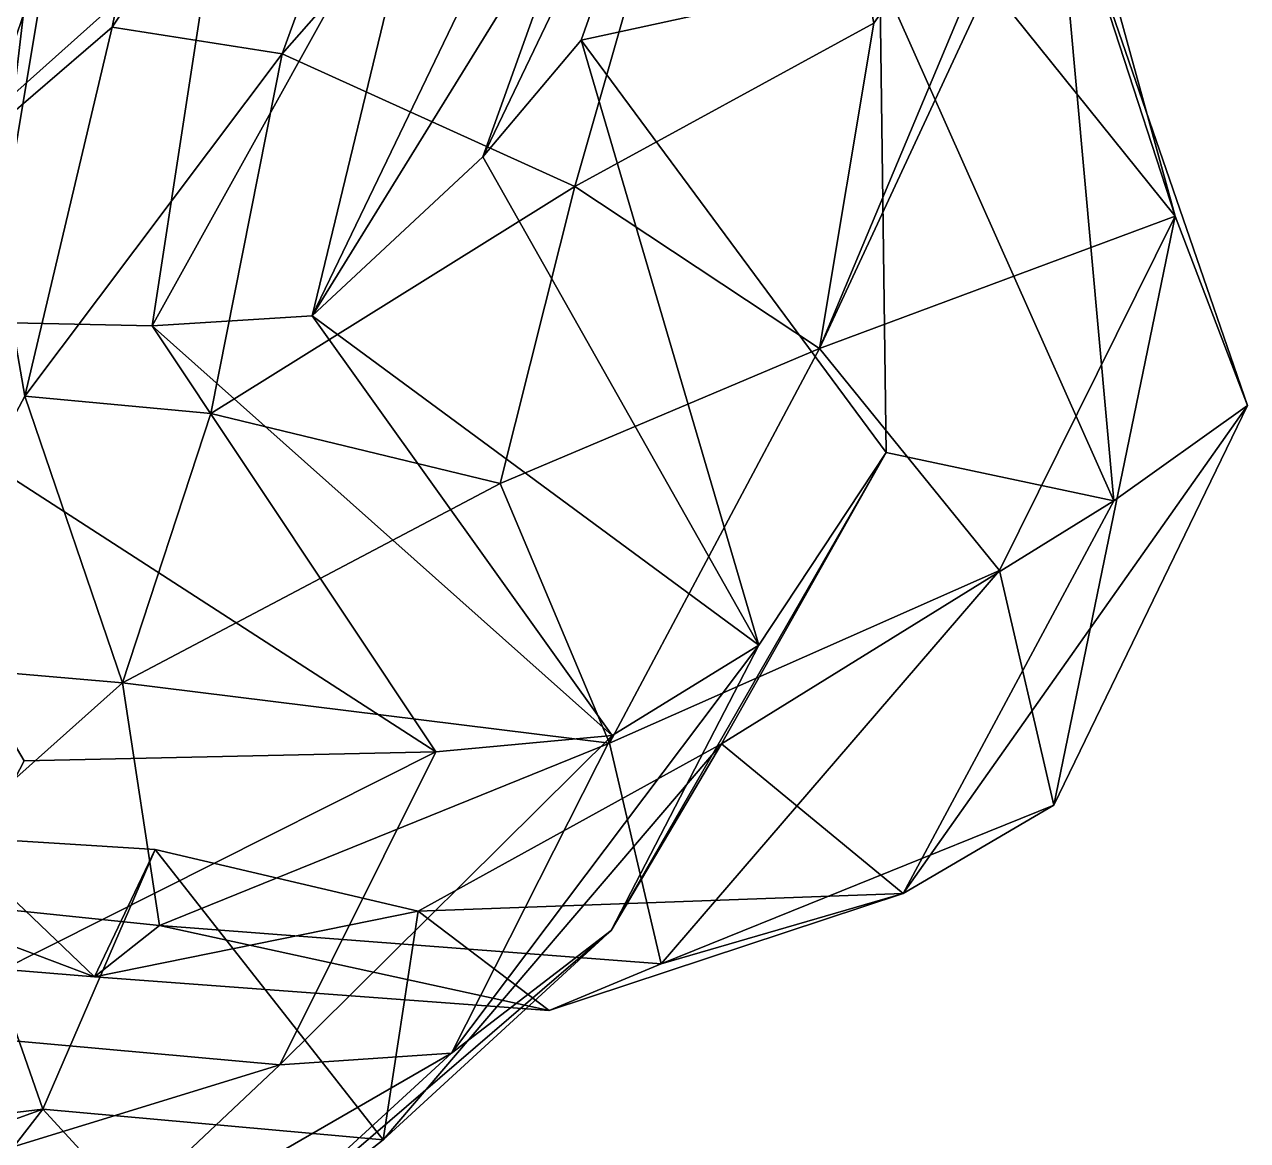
# Model space of a CAD drawing. Extents: x -4.77 to 4.77, y -2.48 to 3.3.
# Drawn here: x 0.4126 to 0.5474, y -2.2647 to -2.1417 of the extents above; entities that cross this region are included whole.
import ezdxf

# ---------------------------------------------------------------- set-up
doc = ezdxf.new("R2010")
doc.units = 0

msp = doc.modelspace()

# ---------------------------------------------------------------- linework, layer by layer
for points in [[(0.40773, -2.15448, 0.13734), (0.43775, -2.06672, 0.17163), (0.41936, -2.08209, 0.19511)], [(0.40773, -2.15448, 0.13734), (0.42229, -2.14198, 0.10459), (0.43775, -2.06672, 0.17163)], [(0.40773, -2.15448, -0.13734), (0.41936, -2.08209, -0.19511), (0.43775, -2.06672, -0.17163)], [(0.40773, -2.15448, -0.13734), (0.43775, -2.06672, -0.17163), (0.42229, -2.14198, -0.10459)], [(0.46552, -2.07765, 0.17242), (0.43775, -2.06672, 0.17163), (0.42229, -2.14198, 0.10459)], [(0.46552, -2.07765, -0.17242), (0.42229, -2.14198, -0.10459), (0.43775, -2.06672, -0.17163)], [(0.46552, -2.07765, 0.17242), (0.42229, -2.14198, 0.10459), (0.44103, -2.14495, 0.10006)], [(0.46552, -2.07765, -0.17242), (0.44103, -2.14495, -0.10006), (0.42229, -2.14198, -0.10459)], [(0.44103, -2.14495, 0.10006), (0.49501, -2.08349, 0.17209), (0.46552, -2.07765, 0.17242)], [(0.44103, -2.14495, -0.10006), (0.46552, -2.07765, -0.17242), (0.49501, -2.08349, -0.17209)], [(0.4086, -2.17326, 0.17318), (0.40773, -2.15448, 0.13734), (0.41936, -2.08209, 0.19511)], [(0.4086, -2.17326, -0.17318), (0.41936, -2.08209, -0.19511), (0.40773, -2.15448, -0.13734)], [(0.4086, -2.17326, 0.17318), (0.41936, -2.08209, 0.19511), (0.42164, -2.09507, 0.23388)], [(0.4086, -2.17326, -0.17318), (0.42164, -2.09507, -0.23388), (0.41936, -2.08209, -0.19511)], [(0.44103, -2.14495, 0.10006), (0.47327, -2.15955, 0.09745), (0.49501, -2.08349, 0.17209)], [(0.44103, -2.14495, -0.10006), (0.49501, -2.08349, -0.17209), (0.47327, -2.15955, -0.09745)], [(0.49501, -2.08349, 0.17209), (0.47327, -2.15955, 0.09745), (0.50624, -2.14157, 0.08162)], [(0.49501, -2.08349, -0.17209), (0.50624, -2.14157, -0.08162), (0.47327, -2.15955, -0.09745)], [(0.37554, -2.19236, 0.20212), (0.42164, -2.09507, 0.23388), (0.38863, -2.11081, 0.26581)], [(0.37554, -2.19236, 0.20212), (0.4086, -2.17326, 0.17318), (0.42164, -2.09507, 0.23388)], [(0.37554, -2.19236, -0.20212), (0.38863, -2.11081, -0.26581), (0.42164, -2.09507, -0.23388)], [(0.37554, -2.19236, -0.20212), (0.42164, -2.09507, -0.23388), (0.4086, -2.17326, -0.17318)], [(0.46315, -2.15628, -0.1345), (0.48726, -2.10591, -0.14636), (0.47398, -2.14344, -0.09816)], [(0.46315, -2.15628, -0.1345), (0.4742, -2.12544, -0.16461), (0.48726, -2.10591, -0.14636)], [(0.46315, -2.15628, 0.1345), (0.47398, -2.14344, 0.09816), (0.48726, -2.10591, 0.14636)], [(0.46315, -2.15628, 0.1345), (0.48726, -2.10591, 0.14636), (0.4742, -2.12544, 0.16461)], [(0.48726, -2.10591, -0.14636), (0.5069, -2.13626, -0.08973), (0.47398, -2.14344, -0.09816)], [(0.48726, -2.10591, 0.14636), (0.47398, -2.14344, 0.09816), (0.5069, -2.13626, 0.08973)], [(0.50022, -2.17739, 0.03668), (0.5286, -2.10974, 0.05083), (0.50624, -2.14157, 0.08162)], [(0.50022, -2.17739, 0.03668), (0.5189, -2.13725, -0.0058), (0.5286, -2.10974, 0.05083)], [(0.50022, -2.17739, -0.03668), (0.50624, -2.14157, -0.08162), (0.5286, -2.10974, -0.05083)], [(0.50022, -2.17739, -0.03668), (0.5286, -2.10974, -0.05083), (0.5189, -2.13725, 0.0058)], [(0.52525, -2.1113, -0.05004), (0.5189, -2.13725, -0.0058), (0.53942, -2.16281, -0.01352)], [(0.52525, -2.1113, 0.05004), (0.53942, -2.16281, 0.01352), (0.5189, -2.13725, 0.0058)], [(0.53942, -2.16281, -0.01352), (0.52614, -2.12194, -0.07368), (0.52525, -2.1113, -0.05004)], [(0.53942, -2.16281, 0.01352), (0.52525, -2.1113, 0.05004), (0.52614, -2.12194, 0.07368)], [(0.44431, -2.17382, -0.20472), (0.4267, -2.17491, -0.26602), (0.45749, -2.11945, -0.25491)], [(0.45749, -2.11945, -0.25491), (0.4267, -2.17491, -0.26602), (0.43366, -2.12947, -0.31859)], [(0.44431, -2.17382, 0.20472), (0.45749, -2.11945, 0.25491), (0.4267, -2.17491, 0.26602)], [(0.45749, -2.11945, 0.25491), (0.43366, -2.12947, 0.31859), (0.4267, -2.17491, 0.26602)], [(0.44431, -2.17382, -0.20472), (0.45749, -2.11945, -0.25491), (0.46702, -2.12663, -0.20423)], [(0.44431, -2.17382, 0.20472), (0.46702, -2.12663, 0.20423), (0.45749, -2.11945, 0.25491)], [(0.52614, -2.12194, -0.07368), (0.53269, -2.19419, -0.05871), (0.5069, -2.13626, -0.08973)], [(0.52614, -2.12194, 0.07368), (0.5069, -2.13626, 0.08973), (0.53269, -2.19419, 0.05871)], [(0.53942, -2.16281, -0.01352), (0.54741, -2.18367, -0.03619), (0.52614, -2.12194, -0.07368)], [(0.52614, -2.12194, -0.07368), (0.54741, -2.18367, -0.03619), (0.53269, -2.19419, -0.05871)], [(0.53942, -2.16281, 0.01352), (0.52614, -2.12194, 0.07368), (0.54741, -2.18367, 0.03619)], [(0.52614, -2.12194, 0.07368), (0.53269, -2.19419, 0.05871), (0.54741, -2.18367, 0.03619)], [(0.43366, -2.12947, -0.31859), (0.38386, -2.17398, -0.39164), (0.40929, -2.12555, -0.39437)], [(0.43366, -2.12947, 0.31859), (0.40929, -2.12555, 0.39437), (0.38386, -2.17398, 0.39164)], [(0.44431, -2.17382, -0.20472), (0.4742, -2.12544, -0.16461), (0.46315, -2.15628, -0.1345)], [(0.44431, -2.17382, -0.20472), (0.46702, -2.12663, -0.20423), (0.4742, -2.12544, -0.16461)], [(0.44431, -2.17382, 0.20472), (0.46315, -2.15628, 0.1345), (0.4742, -2.12544, 0.16461)], [(0.44431, -2.17382, 0.20472), (0.4742, -2.12544, 0.16461), (0.46702, -2.12663, 0.20423)], [(0.43366, -2.12947, -0.31859), (0.4267, -2.17491, -0.26602), (0.38386, -2.17398, -0.39164)], [(0.43366, -2.12947, 0.31859), (0.38386, -2.17398, 0.39164), (0.4267, -2.17491, 0.26602)], [(0.5076, -2.18887, -0.07781), (0.47398, -2.14344, -0.09816), (0.5069, -2.13626, -0.08973)], [(0.5076, -2.18887, 0.07781), (0.5069, -2.13626, 0.08973), (0.47398, -2.14344, 0.09816)], [(0.5076, -2.18887, -0.07781), (0.5069, -2.13626, -0.08973), (0.53269, -2.19419, -0.05871)], [(0.5076, -2.18887, 0.07781), (0.53269, -2.19419, 0.05871), (0.5069, -2.13626, 0.08973)], [(0.53942, -2.16281, -0.01352), (0.5189, -2.13725, -0.0058), (0.50022, -2.17739, 0.03668)], [(0.53942, -2.16281, 0.01352), (0.50022, -2.17739, -0.03668), (0.5189, -2.13725, 0.0058)], [(0.47327, -2.15955, 0.09745), (0.50022, -2.17739, 0.03668), (0.50624, -2.14157, 0.08162)], [(0.47327, -2.15955, -0.09745), (0.50624, -2.14157, -0.08162), (0.50022, -2.17739, -0.03668)], [(0.40773, -2.15448, 0.13734), (0.41265, -2.18264, 0.06161), (0.42229, -2.14198, 0.10459)], [(0.40773, -2.15448, -0.13734), (0.42229, -2.14198, -0.10459), (0.41265, -2.18264, -0.06161)], [(0.44103, -2.14495, 0.10006), (0.42229, -2.14198, 0.10459), (0.41265, -2.18264, 0.06161)], [(0.44103, -2.14495, -0.10006), (0.41265, -2.18264, -0.06161), (0.42229, -2.14198, -0.10459)], [(0.47398, -2.14344, -0.09816), (0.49355, -2.2101, -0.13076), (0.46315, -2.15628, -0.1345)], [(0.47398, -2.14344, 0.09816), (0.46315, -2.15628, 0.1345), (0.49355, -2.2101, 0.13076)], [(0.47398, -2.14344, -0.09816), (0.5076, -2.18887, -0.07781), (0.49355, -2.2101, -0.13076)], [(0.47398, -2.14344, 0.09816), (0.49355, -2.2101, 0.13076), (0.5076, -2.18887, 0.07781)], [(0.44103, -2.14495, 0.10006), (0.41265, -2.18264, 0.06161), (0.43316, -2.18455, 0.05488)], [(0.44103, -2.14495, -0.10006), (0.43316, -2.18455, -0.05488), (0.41265, -2.18264, -0.06161)], [(0.43316, -2.18455, 0.05488), (0.47327, -2.15955, 0.09745), (0.44103, -2.14495, 0.10006)], [(0.43316, -2.18455, -0.05488), (0.44103, -2.14495, -0.10006), (0.47327, -2.15955, -0.09745)], [(0.40773, -2.15448, 0.13734), (0.39703, -2.21197, 0.06736), (0.41265, -2.18264, 0.06161)], [(0.40773, -2.15448, -0.13734), (0.41265, -2.18264, -0.06161), (0.39703, -2.21197, -0.06736)], [(0.49355, -2.2101, -0.13076), (0.44431, -2.17382, -0.20472), (0.46315, -2.15628, -0.1345)], [(0.49355, -2.2101, 0.13076), (0.46315, -2.15628, 0.1345), (0.44431, -2.17382, 0.20472)], [(0.43316, -2.18455, 0.05488), (0.46506, -2.19227, 0.05691), (0.47327, -2.15955, 0.09745)], [(0.43316, -2.18455, -0.05488), (0.47327, -2.15955, -0.09745), (0.46506, -2.19227, -0.05691)], [(0.47327, -2.15955, 0.09745), (0.46506, -2.19227, 0.05691), (0.50022, -2.17739, 0.03668)], [(0.47327, -2.15955, -0.09745), (0.50022, -2.17739, -0.03668), (0.46506, -2.19227, -0.05691)], [(0.53942, -2.16281, -0.01352), (0.50022, -2.17739, 0.03668), (0.52007, -2.20187, 0.02972)], [(0.53942, -2.16281, 0.01352), (0.52007, -2.20187, -0.02972), (0.50022, -2.17739, -0.03668)], [(0.52608, -2.22774, 0.00692), (0.53942, -2.16281, -0.01352), (0.52007, -2.20187, 0.02972)], [(0.52608, -2.22774, -0.00692), (0.52007, -2.20187, -0.02972), (0.53942, -2.16281, 0.01352)], [(0.52608, -2.22774, 0.00692), (0.54741, -2.18367, -0.03619), (0.53942, -2.16281, -0.01352)], [(0.52608, -2.22774, -0.00692), (0.53942, -2.16281, 0.01352), (0.54741, -2.18367, 0.03619)], [(0.38386, -2.17398, -0.39164), (0.45796, -2.22183, -0.28011), (0.41258, -2.22285, -0.40562)], [(0.38386, -2.17398, -0.39164), (0.4267, -2.17491, -0.26602), (0.45796, -2.22183, -0.28011)], [(0.38386, -2.17398, 0.39164), (0.41258, -2.22285, 0.40562), (0.45796, -2.22183, 0.28011)], [(0.38386, -2.17398, 0.39164), (0.45796, -2.22183, 0.28011), (0.4267, -2.17491, 0.26602)], [(0.4267, -2.17491, -0.26602), (0.44431, -2.17382, -0.20472), (0.4774, -2.22004, -0.20764)], [(0.4267, -2.17491, 0.26602), (0.4774, -2.22004, 0.20764), (0.44431, -2.17382, 0.20472)], [(0.49355, -2.2101, -0.13076), (0.4774, -2.22004, -0.20764), (0.44431, -2.17382, -0.20472)], [(0.49355, -2.2101, 0.13076), (0.44431, -2.17382, 0.20472), (0.4774, -2.22004, 0.20764)], [(0.4267, -2.17491, -0.26602), (0.4774, -2.22004, -0.20764), (0.45796, -2.22183, -0.28011)], [(0.4267, -2.17491, 0.26602), (0.45796, -2.22183, 0.28011), (0.4774, -2.22004, 0.20764)], [(0.50022, -2.17739, 0.03668), (0.46506, -2.19227, 0.05691), (0.4771, -2.22088, 0.05236)], [(0.50022, -2.17739, -0.03668), (0.4771, -2.22088, -0.05236), (0.46506, -2.19227, -0.05691)], [(0.50022, -2.17739, 0.03668), (0.4771, -2.22088, 0.05236), (0.52007, -2.20187, 0.02972)], [(0.50022, -2.17739, -0.03668), (0.52007, -2.20187, -0.02972), (0.4771, -2.22088, -0.05236)], [(0.41265, -2.18264, 0.06161), (0.39703, -2.21197, 0.06736), (0.42343, -2.21424, 0.05876)], [(0.41265, -2.18264, -0.06161), (0.42343, -2.21424, -0.05876), (0.39703, -2.21197, -0.06736)], [(0.41265, -2.18264, 0.06161), (0.42343, -2.21424, 0.05876), (0.43316, -2.18455, 0.05488)], [(0.41265, -2.18264, -0.06161), (0.43316, -2.18455, -0.05488), (0.42343, -2.21424, -0.05876)], [(0.50944, -2.23744, -0.01444), (0.54741, -2.18367, -0.03619), (0.52608, -2.22774, 0.00692)], [(0.50944, -2.23744, -0.01444), (0.53269, -2.19419, -0.05871), (0.54741, -2.18367, -0.03619)], [(0.50944, -2.23744, 0.01444), (0.52608, -2.22774, -0.00692), (0.54741, -2.18367, 0.03619)], [(0.50944, -2.23744, 0.01444), (0.54741, -2.18367, 0.03619), (0.53269, -2.19419, 0.05871)], [(0.42343, -2.21424, 0.05876), (0.46506, -2.19227, 0.05691), (0.43316, -2.18455, 0.05488)], [(0.42343, -2.21424, -0.05876), (0.43316, -2.18455, -0.05488), (0.46506, -2.19227, -0.05691)], [(0.47727, -2.24152, -0.11523), (0.5076, -2.18887, -0.07781), (0.48945, -2.22095, -0.04826)], [(0.47727, -2.24152, -0.11523), (0.49355, -2.2101, -0.13076), (0.5076, -2.18887, -0.07781)], [(0.47727, -2.24152, 0.11523), (0.48945, -2.22095, 0.04826), (0.5076, -2.18887, 0.07781)], [(0.47727, -2.24152, 0.11523), (0.5076, -2.18887, 0.07781), (0.49355, -2.2101, 0.13076)], [(0.48945, -2.22095, -0.04826), (0.5076, -2.18887, -0.07781), (0.53269, -2.19419, -0.05871)], [(0.48945, -2.22095, 0.04826), (0.53269, -2.19419, 0.05871), (0.5076, -2.18887, 0.07781)], [(0.42343, -2.21424, 0.05876), (0.4771, -2.22088, 0.05236), (0.46506, -2.19227, 0.05691)], [(0.42343, -2.21424, -0.05876), (0.46506, -2.19227, -0.05691), (0.4771, -2.22088, -0.05236)], [(0.48945, -2.22095, -0.04826), (0.53269, -2.19419, -0.05871), (0.50944, -2.23744, -0.01444)], [(0.48945, -2.22095, 0.04826), (0.50944, -2.23744, 0.01444), (0.53269, -2.19419, 0.05871)], [(0.52007, -2.20187, 0.02972), (0.4771, -2.22088, 0.05236), (0.48278, -2.24521, 0.03376)], [(0.52007, -2.20187, -0.02972), (0.48278, -2.24521, -0.03376), (0.4771, -2.22088, -0.05236)], [(0.52007, -2.20187, 0.02972), (0.48278, -2.24521, 0.03376), (0.52608, -2.22774, 0.00692)], [(0.52007, -2.20187, -0.02972), (0.52608, -2.22774, -0.00692), (0.48278, -2.24521, -0.03376)], [(0.45968, -2.25507, -0.2017), (0.49355, -2.2101, -0.13076), (0.47727, -2.24152, -0.11523)], [(0.45968, -2.25507, -0.2017), (0.4774, -2.22004, -0.20764), (0.49355, -2.2101, -0.13076)], [(0.45968, -2.25507, 0.2017), (0.47727, -2.24152, 0.11523), (0.49355, -2.2101, 0.13076)], [(0.45968, -2.25507, 0.2017), (0.49355, -2.2101, 0.13076), (0.4774, -2.22004, 0.20764)], [(0.42343, -2.21424, 0.05876), (0.39703, -2.21197, 0.06736), (0.39696, -2.23784, 0.04609)], [(0.42343, -2.21424, -0.05876), (0.39696, -2.23784, -0.04609), (0.39703, -2.21197, -0.06736)], [(0.42343, -2.21424, 0.05876), (0.39696, -2.23784, 0.04609), (0.42751, -2.241, 0.04379)], [(0.42343, -2.21424, -0.05876), (0.42751, -2.241, -0.04379), (0.39696, -2.23784, -0.04609)], [(0.42751, -2.241, 0.04379), (0.4771, -2.22088, 0.05236), (0.42343, -2.21424, 0.05876)], [(0.42751, -2.241, -0.04379), (0.42343, -2.21424, -0.05876), (0.4771, -2.22088, -0.05236)], [(0.44075, -2.25635, -0.27101), (0.4774, -2.22004, -0.20764), (0.45968, -2.25507, -0.2017)], [(0.44075, -2.25635, -0.27101), (0.45796, -2.22183, -0.28011), (0.4774, -2.22004, -0.20764)], [(0.44075, -2.25635, 0.27101), (0.45968, -2.25507, 0.2017), (0.4774, -2.22004, 0.20764)], [(0.44075, -2.25635, 0.27101), (0.4774, -2.22004, 0.20764), (0.45796, -2.22183, 0.28011)], [(0.42751, -2.241, 0.04379), (0.48278, -2.24521, 0.03376), (0.4771, -2.22088, 0.05236)], [(0.42751, -2.241, -0.04379), (0.4771, -2.22088, -0.05236), (0.48278, -2.24521, -0.03376)], [(0.48945, -2.22095, -0.04826), (0.45216, -2.26461, -0.10014), (0.47727, -2.24152, -0.11523)], [(0.48945, -2.22095, -0.04826), (0.45601, -2.23939, -0.02224), (0.45216, -2.26461, -0.10014)], [(0.48945, -2.22095, 0.04826), (0.47727, -2.24152, 0.11523), (0.45216, -2.26461, 0.10014)], [(0.48945, -2.22095, 0.04826), (0.45216, -2.26461, 0.10014), (0.45601, -2.23939, 0.02224)], [(0.50944, -2.23744, -0.01444), (0.45601, -2.23939, -0.02224), (0.48945, -2.22095, -0.04826)], [(0.50944, -2.23744, 0.01444), (0.48945, -2.22095, 0.04826), (0.45601, -2.23939, 0.02224)], [(0.39717, -2.25242, -0.3916), (0.45796, -2.22183, -0.28011), (0.44075, -2.25635, -0.27101)], [(0.39717, -2.25242, -0.3916), (0.41258, -2.22285, -0.40562), (0.45796, -2.22183, -0.28011)], [(0.39717, -2.25242, 0.3916), (0.44075, -2.25635, 0.27101), (0.45796, -2.22183, 0.28011)], [(0.39717, -2.25242, 0.3916), (0.45796, -2.22183, 0.28011), (0.41258, -2.22285, 0.40562)], [(0.48278, -2.24521, 0.03376), (0.50944, -2.23744, -0.01444), (0.52608, -2.22774, 0.00692)], [(0.48278, -2.24521, -0.03376), (0.52608, -2.22774, -0.00692), (0.50944, -2.23744, 0.01444)], [(0.40415, -2.23118, -0.01649), (0.3852, -2.26474, -0.09885), (0.41464, -2.26123, -0.10009)], [(0.40415, -2.23118, 0.01649), (0.41464, -2.26123, 0.10009), (0.3852, -2.26474, 0.09885)], [(0.42034, -2.24664, 0.0118), (0.39119, -2.24425, 0.01205), (0.40415, -2.23118, -0.01649)], [(0.42034, -2.24664, -0.0118), (0.40415, -2.23118, 0.01649), (0.39119, -2.24425, -0.01205)], [(0.40415, -2.23118, -0.01649), (0.41464, -2.26123, -0.10009), (0.42701, -2.23261, -0.01898)], [(0.42034, -2.24664, 0.0118), (0.40415, -2.23118, -0.01649), (0.42701, -2.23261, -0.01898)], [(0.40415, -2.23118, 0.01649), (0.42701, -2.23261, 0.01898), (0.41464, -2.26123, 0.10009)], [(0.42034, -2.24664, -0.0118), (0.42701, -2.23261, 0.01898), (0.40415, -2.23118, 0.01649)], [(0.45216, -2.26461, -0.10014), (0.42701, -2.23261, -0.01898), (0.41464, -2.26123, -0.10009)], [(0.45216, -2.26461, 0.10014), (0.41464, -2.26123, 0.10009), (0.42701, -2.23261, 0.01898)], [(0.45601, -2.23939, -0.02224), (0.42034, -2.24664, 0.0118), (0.42701, -2.23261, -0.01898)], [(0.45601, -2.23939, 0.02224), (0.42701, -2.23261, 0.01898), (0.42034, -2.24664, -0.0118)], [(0.45216, -2.26461, -0.10014), (0.45601, -2.23939, -0.02224), (0.42701, -2.23261, -0.01898)], [(0.45216, -2.26461, 0.10014), (0.42701, -2.23261, 0.01898), (0.45601, -2.23939, 0.02224)], [(0.50944, -2.23744, -0.01444), (0.47044, -2.25036, 0.00509), (0.45601, -2.23939, -0.02224)], [(0.50944, -2.23744, 0.01444), (0.45601, -2.23939, 0.02224), (0.47044, -2.25036, -0.00509)], [(0.48278, -2.24521, 0.03376), (0.47044, -2.25036, 0.00509), (0.50944, -2.23744, -0.01444)], [(0.48278, -2.24521, -0.03376), (0.50944, -2.23744, 0.01444), (0.47044, -2.25036, -0.00509)], [(0.39696, -2.23784, 0.04609), (0.39119, -2.24425, 0.01205), (0.42034, -2.24664, 0.0118)], [(0.39696, -2.23784, -0.04609), (0.42034, -2.24664, -0.0118), (0.39119, -2.24425, -0.01205)], [(0.39696, -2.23784, 0.04609), (0.42034, -2.24664, 0.0118), (0.42751, -2.241, 0.04379)], [(0.39696, -2.23784, -0.04609), (0.42751, -2.241, -0.04379), (0.42034, -2.24664, -0.0118)], [(0.45601, -2.23939, -0.02224), (0.47044, -2.25036, 0.00509), (0.42034, -2.24664, 0.0118)], [(0.45601, -2.23939, 0.02224), (0.42034, -2.24664, -0.0118), (0.47044, -2.25036, -0.00509)], [(0.47044, -2.25036, 0.00509), (0.42751, -2.241, 0.04379), (0.42034, -2.24664, 0.0118)], [(0.47044, -2.25036, -0.00509), (0.42034, -2.24664, -0.0118), (0.42751, -2.241, -0.04379)], [(0.47044, -2.25036, 0.00509), (0.48278, -2.24521, 0.03376), (0.42751, -2.241, 0.04379)], [(0.47044, -2.25036, -0.00509), (0.42751, -2.241, -0.04379), (0.48278, -2.24521, -0.03376)], [(0.47727, -2.24152, -0.11523), (0.43216, -2.28031, -0.19424), (0.45968, -2.25507, -0.2017)], [(0.47727, -2.24152, -0.11523), (0.45216, -2.26461, -0.10014), (0.43216, -2.28031, -0.19424)], [(0.47727, -2.24152, 0.11523), (0.45968, -2.25507, 0.2017), (0.43216, -2.28031, 0.19424)], [(0.47727, -2.24152, 0.11523), (0.43216, -2.28031, 0.19424), (0.45216, -2.26461, 0.10014)], [(0.44075, -2.25635, -0.27101), (0.37612, -2.27621, -0.37511), (0.39717, -2.25242, -0.3916)], [(0.44075, -2.25635, 0.27101), (0.39717, -2.25242, 0.3916), (0.37612, -2.27621, 0.37511)], [(0.45968, -2.25507, -0.2017), (0.41439, -2.2812, -0.25886), (0.44075, -2.25635, -0.27101)], [(0.45968, -2.25507, -0.2017), (0.43216, -2.28031, -0.19424), (0.41439, -2.2812, -0.25886)], [(0.45968, -2.25507, 0.2017), (0.44075, -2.25635, 0.27101), (0.41439, -2.2812, 0.25886)], [(0.45968, -2.25507, 0.2017), (0.41439, -2.2812, 0.25886), (0.43216, -2.28031, 0.19424)], [(0.44075, -2.25635, -0.27101), (0.41439, -2.2812, -0.25886), (0.37612, -2.27621, -0.37511)], [(0.44075, -2.25635, 0.27101), (0.37612, -2.27621, 0.37511), (0.41439, -2.2812, 0.25886)], [(0.41464, -2.26123, -0.10009), (0.37797, -2.27445, -0.18082), (0.40279, -2.2765, -0.18704)], [(0.41464, -2.26123, -0.10009), (0.3852, -2.26474, -0.09885), (0.37797, -2.27445, -0.18082)], [(0.41464, -2.26123, 0.10009), (0.40279, -2.2765, 0.18704), (0.37797, -2.27445, 0.18082)], [(0.41464, -2.26123, 0.10009), (0.37797, -2.27445, 0.18082), (0.3852, -2.26474, 0.09885)], [(0.43216, -2.28031, -0.19424), (0.41464, -2.26123, -0.10009), (0.40279, -2.2765, -0.18704)], [(0.43216, -2.28031, 0.19424), (0.40279, -2.2765, 0.18704), (0.41464, -2.26123, 0.10009)], [(0.43216, -2.28031, -0.19424), (0.45216, -2.26461, -0.10014), (0.41464, -2.26123, -0.10009)], [(0.43216, -2.28031, 0.19424), (0.41464, -2.26123, 0.10009), (0.45216, -2.26461, 0.10014)]]:
    msp.add_3dface(points)

doc.saveas('drawing.dxf')
